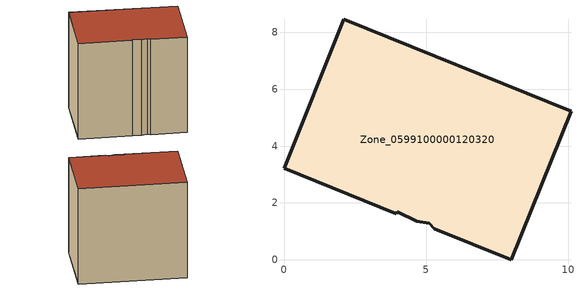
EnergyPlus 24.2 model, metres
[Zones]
Zone_0599100000120320
 floor ground (C_G): 5.1,1.28 4.67,1.36 3.99,1.7 3.96,1.62 0,3.21 2.11,8.46 10.1,5.22 8,0 5.3,1.09 z0
 wall outside (C_F): 0,3.21 3.96,1.62 3.99,1.7 4.67,1.36 5.1,1.28 5.3,1.09 8,0 10.1,5.22 2.11,8.46 0,3.21 z0:8.31
 roof outside (C_R): 4.67,1.36 5.1,1.28 5.3,1.09 8,0 10.1,5.22 2.11,8.46 0,3.21 3.96,1.62 3.99,1.7 z8.31
[BUILDING]
Pand.0599100000120320: North Axis=0; Terrain=City; Loads Convergence Tolerance Value=0.04; Temperature Convergence Tolerance Value=0.4; Solar Distribution=FullExterior; Maximum Number of Warmup Days=25; Minimum Number of Warmup Days=1
[Site:Location]
Rotterdam.The.Hague.AP_ZH_NLD Design_Conditions: Latitude=51.96; Longitude=4.45; Time Zone=1; Elevation=-4.5
[SITE:GROUNDTEMPERATURE:BUILDINGSURFACE]
18, 18, 18, 18, 18, 18, 18, 18, 18, 18, 18, 18
[MATERIAL] Thermal Absorptance=0.9; Solar Absorptance=0.7; Visible Absorptance=0.7
Name | Roughness | Thickness | Conductivity | Density | Specific Heat
G.TC.1975-1991 | MediumSmooth | 0.15 | 0.288461 | 540 | 1210
F.TC.1975-1991 | Rough | 0.3 | 0.230769 | 1920 | 840
R.TC.1975-1991 | MediumRough | 0.2 | 0.153846 | 1500 | 1000
[CONSTRUCTION]
C_G: G.TC.1975-1991
C_F: F.TC.1975-1991
C_R: R.TC.1975-1991
[ZONE]
Zone_0599100000120320: Type=1; Multiplier=1; Ceiling Height=Autocalculate; Volume=Autocalculate; Floor Area=autocalculate; Part of Total Floor Area=Yes
[ZONEINFILTRATION:DESIGNFLOWRATE]
Infil_Zone_0599100000120320: Zone or ZoneList or Space or SpaceList=Zone_0599100000120320; Schedule=AlwaysOn; Design Flow Rate Calculation Method=Flow/Area; Flow Rate per Floor Area=0.003; Constant Term Coefficient=1; Temperature Term Coefficient=0; Velocity Term Coefficient=0; Velocity Squared Term Coefficient=0
[HVACTEMPLATE:ZONE:IDEALLOADSAIRSYSTEM]
Zone_0599100000120320: Maximum Heating Supply Air Temperature=50; Minimum Cooling Supply Air Temperature=13; Maximum Heating Supply Air Humidity Ratio=0.0156; Minimum Cooling Supply Air Humidity Ratio=0.0077; Heating Limit=NoLimit; Cooling Limit=NoLimit; Dehumidification Control Type=ConstantSensibleHeatRatio; Cooling Sensible Heat Ratio=0.7; Dehumidification Setpoint=60; Humidification Control Type=None; Humidification Setpoint=30; Outdoor Air Method=None; Outdoor Air Flow Rate per Person=0.00944; Outdoor Air Flow Rate per Zone Floor Area=0; Outdoor Air Flow Rate per Zone=0; Demand Controlled Ventilation Type=None; Outdoor Air Economizer Type=NoEconomizer; Heat Recovery Type=None; Sensible Heat Recovery Effectiveness=0.7; Latent Heat Recovery Effectiveness=0.65
[ZONECONTROL:THERMOSTAT]
ThermostatControl_Zone_0599100000120320: Zone or ZoneList=Zone_0599100000120320; Control Type Schedule=DualSetpointControlType; Control 1=Thermostat_Zone_0599100000120320; Temperature Difference Between Cutout And Setpoint=0
[THERMOSTATSETPOINT:DUALSETPOINT]
Thermostat_Zone_0599100000120320: Heating Setpoint Temperature Schedule=HeatingSetpoint_Zone_0599100000120320; Cooling Setpoint Temperature Schedule=CoolingSetpoint_Zone_0599100000120320
[SCHEDULE:COMPACT]
HeatingSetpoint_Zone_0599100000120320: Through: 12/31, For: AllDays, Until: 24:00, 21
CoolingSetpoint_Zone_0599100000120320: Through: 12/31, For: AllDays, Until: 24:00, 24
DualSetpointControlType: Through: 12/31, For: AllDays, Until: 24:00, 4
AlwaysOn: Through: 12/31, For: AllDays, Until: 24:00, 1
